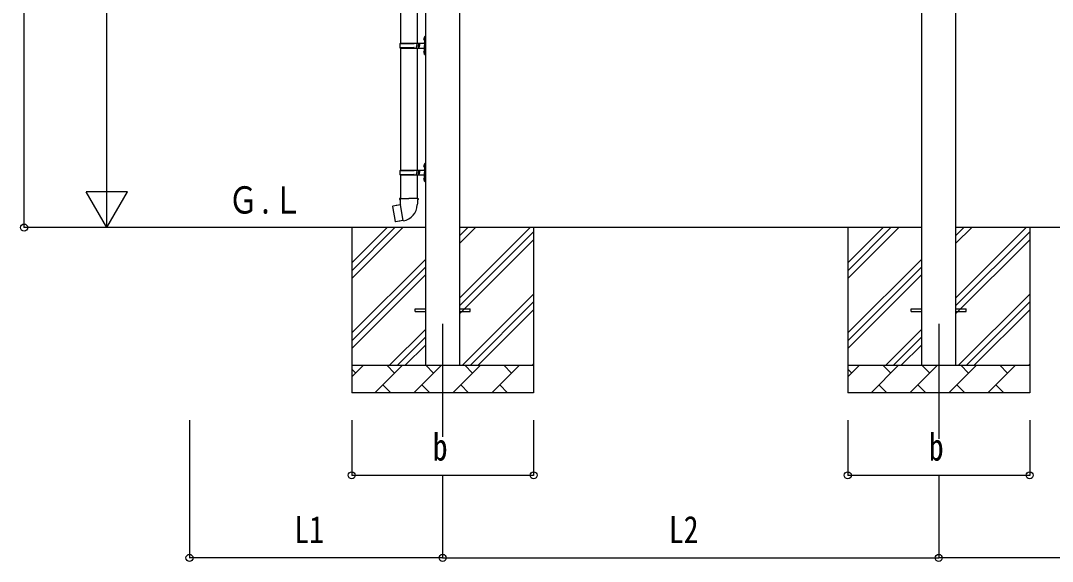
# Model space of a CAD drawing. Units: millimetres, scale not verified. Extents: x -12615 to 12615, y -8910 to 8910.
# Drawn here: x -6341 to -2598, y -3827 to -1862 of the extents above; entities that cross this region are included whole.
import ezdxf
from ezdxf.enums import TextEntityAlignment as Align

# ---------------------------------------------------------------- set-up
doc = ezdxf.new("R2010")
doc.units = ezdxf.units.MM
doc.header["$LTSCALE"] = 40
for name, color, linetype in [('0-4_YKK_12', 2, 'Continuous'), ('0-5_YKK_13', 4, 'Continuous'), ('0-6_YKK_A1', 4, 'Continuous'), ('0-7_YKK_D', 6, 'Continuous')]:
    doc.layers.add(name, color=color, linetype=linetype)
doc.styles.add('ＭＳ ゴシック', font='')
doc.styles.get('ＭＳ ゴシック').set_extended_font_data('MS Gothic')

msp = doc.modelspace()

# ---------------------------------------------------------------- linework, layer by layer
at = {"layer": '0-4_YKK_12'}
for p, q in [((-4809.94, -2964), (-4809.94, -3374.58)), ((-3009.94, -2964), (-3009.94, -3381.5))]:
    msp.add_line(p, q, dxfattribs=at)
at = {"layer": '0-5_YKK_13'}
for p, q in [((-4962.44, -1500.49), (-4962.44, -1943.75)), ((-4902.44, -1500.49), (-4902.44, -1943.75)), ((-4965.44, -1945.75), (-4915.11, -1945.75)), ((-4964.44, -1943.75), (-4878.44, -1943.75)), ((-4964.44, -1943.75), (-4964.44, -1945.75)), ((-4905.44, -1943.75), (-4905.44, -1948.25)), ((-4897.44, -1943.75), (-4897.44, -1952.75)), ((-4878.74, -1926.6), (-4876.7, -1927.6)), ((-4877.47, -1924.6), (-4876.84, -1924.6)), ((-4877.47, -1924.6), (-4877.47, -1932.9)), ((-4877.47, -1932.9), (-4876.84, -1932.9)), ((-4876.84, -1924.6), (-4876.84, -1932.9)), ((-4876.84, -1924.6), (-4876.44, -1925)), ((-4876.84, -1932.9), (-4876.44, -1932.5)), ((-4876.7, -1927.6), (-4876.09, -1928.75)), ((-4876.44, -1920.75), (-4873.44, -1919.25)), ((-4876.44, -1920.75), (-4876.44, -1952.75)), ((-4876.44, -1925), (-4876.44, -1932.5)), ((-4873.44, -1919.25), (-4873.44, -1952.75)), ((-4873.44, -1919.25), (-4872.44, -1919.25)), ((-4872.44, -1919.25), (-4872.44, -1952.75)), ((-4965.44, -1959.75), (-4915.11, -1959.75)), ((-4964.44, -1961.75), (-4964.44, -1959.75)), ((-4964.44, -1961.75), (-4878.44, -1961.75)), ((-4962.44, -1961.75), (-4962.44, -2405)), ((-4905.44, -1948.25), (-4903.44, -1948.25)), ((-4905.44, -1961.75), (-4905.44, -1957.25)), ((-4905.44, -1957.25), (-4903.44, -1957.25)), ((-4903.44, -1948.25), (-4903.44, -1952.75)), ((-4903.44, -1957.25), (-4903.44, -1952.75)), ((-4902.44, -1961.75), (-4902.44, -2405)), ((-4897.44, -1948.25), (-4894.44, -1948.25)), ((-4897.44, -1961.75), (-4897.44, -1952.75)), ((-4897.44, -1957.25), (-4894.44, -1957.25)), ((-4894.44, -1948.25), (-4894.44, -1952.75)), ((-4894.44, -1957.25), (-4894.44, -1952.75)), ((-4878.74, -1974.6), (-4876.7, -1975.6)), ((-4877.47, -1972.6), (-4876.84, -1972.6)), ((-4877.47, -1972.6), (-4877.47, -1980.9)), ((-4877.47, -1980.9), (-4876.84, -1980.9)), ((-4876.84, -1972.6), (-4876.84, -1980.9)), ((-4876.84, -1972.6), (-4876.44, -1973)), ((-4876.84, -1980.9), (-4876.44, -1980.5)), ((-4876.7, -1975.6), (-4876.09, -1976.75)), ((-4876.44, -1984.75), (-4876.44, -1952.75)), ((-4876.44, -1973), (-4876.44, -1980.5)), ((-4873.44, -1986.25), (-4873.44, -1952.75)), ((-4872.44, -1986.25), (-4872.44, -1952.75)), ((-4876.44, -1984.75), (-4873.44, -1986.25)), ((-4873.44, -1986.25), (-4872.44, -1986.25)), ((-4878.74, -2387.85), (-4876.7, -2388.85)), ((-4877.47, -2385.85), (-4876.84, -2385.85)), ((-4877.47, -2385.85), (-4877.47, -2394.15)), ((-4877.47, -2394.15), (-4876.84, -2394.15)), ((-4876.84, -2385.85), (-4876.84, -2394.15)), ((-4876.84, -2385.85), (-4876.44, -2386.25)), ((-4876.84, -2394.15), (-4876.44, -2393.75)), ((-4876.7, -2388.85), (-4876.09, -2390)), ((-4876.44, -2382), (-4873.44, -2380.5)), ((-4876.44, -2382), (-4876.44, -2414)), ((-4876.44, -2386.25), (-4876.44, -2393.75)), ((-4873.44, -2380.5), (-4873.44, -2414)), ((-4873.44, -2380.5), (-4872.44, -2380.5)), ((-4872.44, -2380.5), (-4872.44, -2414)), ((-4965.44, -2407), (-4915.11, -2407)), ((-4965.44, -2421), (-4915.11, -2421)), ((-4964.44, -2405), (-4878.44, -2405)), ((-4964.44, -2405), (-4964.44, -2407)), ((-4964.44, -2423), (-4964.44, -2421)), ((-4964.44, -2423), (-4878.44, -2423)), ((-4962.44, -2423), (-4962.44, -2507.93)), ((-4905.44, -2405), (-4905.44, -2409.5)), ((-4905.44, -2409.5), (-4903.44, -2409.5)), ((-4905.44, -2423), (-4905.44, -2418.5)), ((-4905.44, -2418.5), (-4903.44, -2418.5)), ((-4903.44, -2409.5), (-4903.44, -2414)), ((-4903.44, -2418.5), (-4903.44, -2414)), ((-4902.44, -2423), (-4902.44, -2507.93)), ((-4897.44, -2405), (-4897.44, -2414)), ((-4897.44, -2409.5), (-4894.44, -2409.5)), ((-4897.44, -2423), (-4897.44, -2414)), ((-4897.44, -2418.5), (-4894.44, -2418.5)), ((-4894.44, -2409.5), (-4894.44, -2414)), ((-4894.44, -2418.5), (-4894.44, -2414)), ((-4876.44, -2446), (-4876.44, -2414)), ((-4873.44, -2447.5), (-4873.44, -2414)), ((-4872.44, -2447.5), (-4872.44, -2414)), ((-4878.74, -2435.85), (-4876.7, -2436.85)), ((-4877.47, -2433.85), (-4876.84, -2433.85)), ((-4877.47, -2433.85), (-4877.47, -2442.15)), ((-4877.47, -2442.15), (-4876.84, -2442.15)), ((-4876.84, -2433.85), (-4876.84, -2442.15)), ((-4876.84, -2433.85), (-4876.44, -2434.25)), ((-4876.84, -2442.15), (-4876.44, -2441.75)), ((-4876.7, -2436.85), (-4876.09, -2438)), ((-4876.44, -2434.25), (-4876.44, -2441.75)), ((-4876.44, -2446), (-4873.44, -2447.5)), ((-4873.44, -2447.5), (-4872.44, -2447.5)), ((-4964.29, -2507.93), (-4966.44, -2508.71)), ((-4964.29, -2507.93), (-4932.44, -2507.93)), ((-4964.29, -2507.93), (-4964.2, -2513.14)), ((-4900.59, -2507.93), (-4932.44, -2507.93)), ((-4900.59, -2507.93), (-4898.44, -2508.71)), ((-4990.9, -2536.38), (-4991.71, -2537.55)), ((-4991.71, -2537.55), (-4982.09, -2592.11)), ((-4963.03, -2531.13), (-4990.9, -2536.38)), ((-4978.16, -2533.78), (-4978.37, -2534.02)), ((-4966.44, -2508.71), (-4966.44, -2512.33)), ((-4966.44, -2512.33), (-4964.2, -2513.14)), ((-4964.2, -2513.14), (-4963.94, -2527.93)), ((-4963.94, -2527.93), (-4962.59, -2529.93)), ((-4952.68, -2588.42), (-4962.81, -2530.95)), ((-4962.79, -2530.13), (-4962.79, -2530.83)), ((-4962.59, -2529.93), (-4962.62, -2529.93)), ((-4902.25, -2529.87), (-4902.33, -2532.03)), ((-4900.94, -2527.93), (-4902.25, -2529.87)), ((-4898.44, -2512.33), (-4900.68, -2513.14)), ((-4898.44, -2508.71), (-4898.44, -2512.33)), ((-4968.07, -2591.02), (-4968.35, -2590.86)), ((-4952.37, -2589.19), (-4952.62, -2588.52)), ((-4909.94, -2909.5), (-4872.44, -2909.5)), ((-4909.94, -2918.5), (-4909.94, -2909.5)), ((-4909.94, -2918.5), (-4872.44, -2918.5)), ((-4747.44, -2909.5), (-4709.94, -2909.5)), ((-4747.44, -2918.5), (-4709.94, -2918.5)), ((-4709.94, -2918.5), (-4709.94, -2909.5)), ((-3109.94, -2909.5), (-3072.44, -2909.5)), ((-3109.94, -2918.5), (-3109.94, -2909.5)), ((-3109.94, -2918.5), (-3072.44, -2918.5)), ((-2947.44, -2909.5), (-2909.94, -2909.5)), ((-2947.44, -2918.5), (-2909.94, -2918.5)), ((-2909.94, -2918.5), (-2909.94, -2909.5))]:
    msp.add_line(p, q, dxfattribs=at)
for points in [[(-4878.74, -1930.89), (-4876.7, -1929.9), (-4876.09, -1928.75)], [(-4878.74, -1978.89), (-4876.7, -1977.9), (-4876.09, -1976.75)], [(-4878.74, -2392.15), (-4876.7, -2391.15), (-4876.09, -2390)], [(-4878.74, -2440.15), (-4876.7, -2439.15), (-4876.09, -2438)], [(-4900.59, -2507.93), (-4900.68, -2513.14), (-4900.94, -2527.93)], [(-4975.91, -2533.56), (-4976.19, -2533.4), (-4978.16, -2533.78)], [(-4952.95, -2588.33), (-4980.93, -2592.93), (-4982.09, -2592.11)], [(-4965.88, -2590.46), (-4966.09, -2590.69), (-4968.07, -2591.02)]]:
    msp.add_lwpolyline(points, dxfattribs=at)
for centre, radius, start, end in [((-4916.69, -1952.75), 49.25, 171.82876, 180.00002), ((-4915.11, -1943.75), 2, 270, 359.99998), ((-4873.14, -1928.75), 6, 136.21765, 223.78235), ((-4878.44, -1941.75), 2, 270, 359.99998), ((-4916.69, -1952.75), 49.25, 180.00002, 188.17127), ((-4915.11, -1961.75), 2, 0.00005, 90.00004), ((-4873.14, -1976.75), 6, 136.21765, 223.78235), ((-4878.44, -1963.75), 2, 0.00005, 90.00004), ((-4873.14, -2390), 6, 136.21765, 223.78235), ((-4916.69, -2414), 49.25, 171.82876, 180.00002), ((-4916.69, -2414), 49.25, 180.00002, 188.17127), ((-4915.11, -2405), 2, 270, 359.99998), ((-4915.11, -2423), 2, 0.00005, 90.00004), ((-4878.44, -2403), 2, 270, 359.99998), ((-4878.44, -2425), 2, 0.00005, 90.00004), ((-4873.14, -2438), 6, 136.21765, 223.78235), ((-4963.09, -2530.83), 0.3, 280.66842, 0), ((-4962.59, -2530.13), 0.2, 100, 180), ((-4962.59, -2529.93), 60.3, 279.96938, 358), ((-4952.9, -2588.63), 0.3, 20, 99.33158), ((-4952.19, -2589.12), 0.2, 200, 279.96938)]:
    msp.add_arc(centre, radius, start, end, dxfattribs=at)
at = {"layer": '0-6_YKK_A1'}
for p, q in [((-3072.44, -256.5), (-3072.44, -3114)), ((-2947.44, -3114), (-2947.44, -256.5)), ((-4872.44, -316.5), (-4872.44, -3114)), ((-4747.44, -3114), (-4747.44, -316.5)), ((-4872.44, -2614), (-5566.6, -2614)), ((-5139.94, -2614), (-5139.94, -3214)), ((-5139.94, -2799.05), (-4954.89, -2614)), ((-5139.94, -2770.77), (-4983.17, -2614)), ((-5139.94, -2742.48), (-5011.46, -2614)), ((-3072.44, -2614), (-4747.44, -2614)), ((-4747.44, -2869.1), (-4492.34, -2614)), ((-4747.44, -2671.11), (-4690.33, -2614)), ((-4747.44, -2642.82), (-4718.62, -2614)), ((-4479.94, -2614), (-4479.94, -3214)), ((-3339.94, -2614), (-3339.94, -3214)), ((-3339.94, -2799.05), (-3154.89, -2614)), ((-3339.94, -2770.77), (-3183.17, -2614)), ((-3339.94, -2742.48), (-3211.46, -2614)), ((-1272.44, -2614), (-2947.44, -2614)), ((-2947.44, -2869.1), (-2692.34, -2614)), ((-2947.44, -2671.11), (-2890.33, -2614)), ((-2947.44, -2642.82), (-2918.62, -2614)), ((-2679.94, -2614), (-2679.94, -3214)), ((-4747.44, -2897.38), (-4479.94, -2629.88)), ((-2947.44, -2897.38), (-2679.94, -2629.88)), ((-4747.44, -2925.67), (-4479.94, -2658.17)), ((-2947.44, -2925.67), (-2679.94, -2658.17)), ((-5139.94, -2997.04), (-4872.44, -2729.54)), ((-3339.94, -2997.04), (-3072.44, -2729.54)), ((-5139.94, -3025.32), (-4872.44, -2757.82)), ((-3339.94, -3025.32), (-3072.44, -2757.82)), ((-5139.94, -3053.61), (-4872.44, -2786.11)), ((-3339.94, -3053.61), (-3072.44, -2786.11)), ((-4737.78, -3114), (-4479.94, -2856.16)), ((-2937.78, -3114), (-2679.94, -2856.16)), ((-4709.5, -3114), (-4479.94, -2884.44)), ((-4681.21, -3114), (-4479.94, -2912.73)), ((-2909.5, -3114), (-2679.94, -2884.44)), ((-2881.21, -3114), (-2679.94, -2912.73)), ((-5002.34, -3114), (-4872.44, -2984.1)), ((-3202.34, -3114), (-3072.44, -2984.1)), ((-4974.06, -3114), (-4872.44, -3012.38)), ((-3174.06, -3114), (-3072.44, -3012.38)), ((-4945.77, -3114), (-4872.44, -3040.67)), ((-3145.77, -3114), (-3072.44, -3040.67)), ((-5139.94, -3114), (-4479.94, -3114)), ((-5139.94, -3156.89), (-5097.05, -3114)), ((-5125.6, -3142.55), (-5139.94, -3128.21)), ((-5055.63, -3214), (-4955.63, -3114)), ((-4984.18, -3142.55), (-5012.73, -3114)), ((-4914.2, -3214), (-4814.2, -3114)), ((-4842.76, -3142.55), (-4871.31, -3114)), ((-4772.78, -3214), (-4672.78, -3114)), ((-4701.34, -3142.55), (-4729.89, -3114)), ((-4631.36, -3214), (-4531.36, -3114)), ((-4559.92, -3142.55), (-4588.47, -3114)), ((-4483.22, -3114), (-4479.94, -3110.72)), ((-3339.94, -3114), (-2679.94, -3114)), ((-3339.94, -3156.89), (-3297.05, -3114)), ((-3325.6, -3142.55), (-3339.94, -3128.21)), ((-3255.63, -3214), (-3155.63, -3114)), ((-3184.18, -3142.55), (-3212.73, -3114)), ((-3114.2, -3214), (-3014.2, -3114)), ((-3042.76, -3142.55), (-3071.31, -3114)), ((-2972.78, -3214), (-2872.78, -3114)), ((-2901.34, -3142.55), (-2929.89, -3114)), ((-2831.36, -3214), (-2731.36, -3114)), ((-2759.92, -3142.55), (-2788.47, -3114)), ((-2683.22, -3114), (-2679.94, -3110.72)), ((-4479.94, -3214), (-5139.94, -3214)), ((-5027.07, -3185.45), (-4998.52, -3214)), ((-4885.65, -3185.45), (-4857.1, -3214)), ((-4744.23, -3185.45), (-4715.68, -3214)), ((-4602.81, -3185.45), (-4574.26, -3214)), ((-2679.94, -3214), (-3339.94, -3214)), ((-3227.07, -3185.45), (-3198.52, -3214)), ((-3085.65, -3185.45), (-3057.1, -3214)), ((-2944.23, -3185.45), (-2915.68, -3214)), ((-2802.81, -3185.45), (-2774.26, -3214))]:
    msp.add_line(p, q, dxfattribs=at)
at = {"layer": '0-7_YKK_D'}
for p, q in [((-6328.54, -2614), (-6328.54, -78.05)), ((-6028.54, -2464), (-6028.54, -464)), ((-6028.54, -2614), (-6028.54, -2354.19)), ((-6028.54, -2614), (-6103.54, -2484.1)), ((-5953.54, -2484.1), (-6103.54, -2484.1)), ((-6028.54, -2614), (-5953.54, -2484.1)), ((-5567.6, -2614), (-6329.54, -2614)), ((-5567.6, -2614), (-6029.54, -2614)), ((-5728.54, -3314), (-5728.54, -3815)), ((-5139.94, -3314), (-5139.94, -3515)), ((-4479.94, -3314), (-4479.94, -3515)), ((-3339.94, -3314), (-3339.94, -3515)), ((-2679.94, -3314), (-2679.94, -3515)), ((-5139.94, -3514), (-4479.94, -3514)), ((-4809.94, -3515), (-4809.94, -3815)), ((-4809.94, -3515), (-4809.94, -3815)), ((-3339.94, -3514), (-2679.94, -3514)), ((-3009.94, -3515), (-3009.94, -3815)), ((-3009.94, -3515), (-3009.94, -3815)), ((-4809.94, -3814), (-5728.54, -3814)), ((-4809.94, -3814), (-3009.94, -3814)), ((-1209.94, -3814), (-3009.94, -3814))]:
    msp.add_line(p, q, dxfattribs=at)
for centre in [(-6328.54, -2614), (-5139.94, -3514), (-4479.94, -3514), (-3339.94, -3514), (-2679.94, -3514), (-5728.54, -3814), (-4809.94, -3814), (-4809.94, -3814), (-3009.94, -3814), (-3009.94, -3814)]:
    msp.add_circle(centre, 12.75, dxfattribs=at)

# ---------------------------------------------------------------- texts
at = {"layer": '0-6_YKK_A1', "style": 'ＭＳ ゴシック', "width": 0.8}
msp.add_text('Ｇ.Ｌ', height=98.97, dxfattribs=at).set_placement((-5587.78, -2592.83), align=Align.BOTTOM_LEFT)
at = {"layer": '0-7_YKK_D', "style": 'ＭＳ ゴシック', "width": 0.8}
for s, p in [('b', (-4845.94, -3490)), ('b', (-3045.94, -3490)), ('L1', (-5348.44, -3790)), ('L2', (-3989.14, -3790))]:
    msp.add_text(s, height=98.97, dxfattribs=at).set_placement(p, align=Align.BOTTOM_LEFT)

doc.saveas('drawing.dxf')
